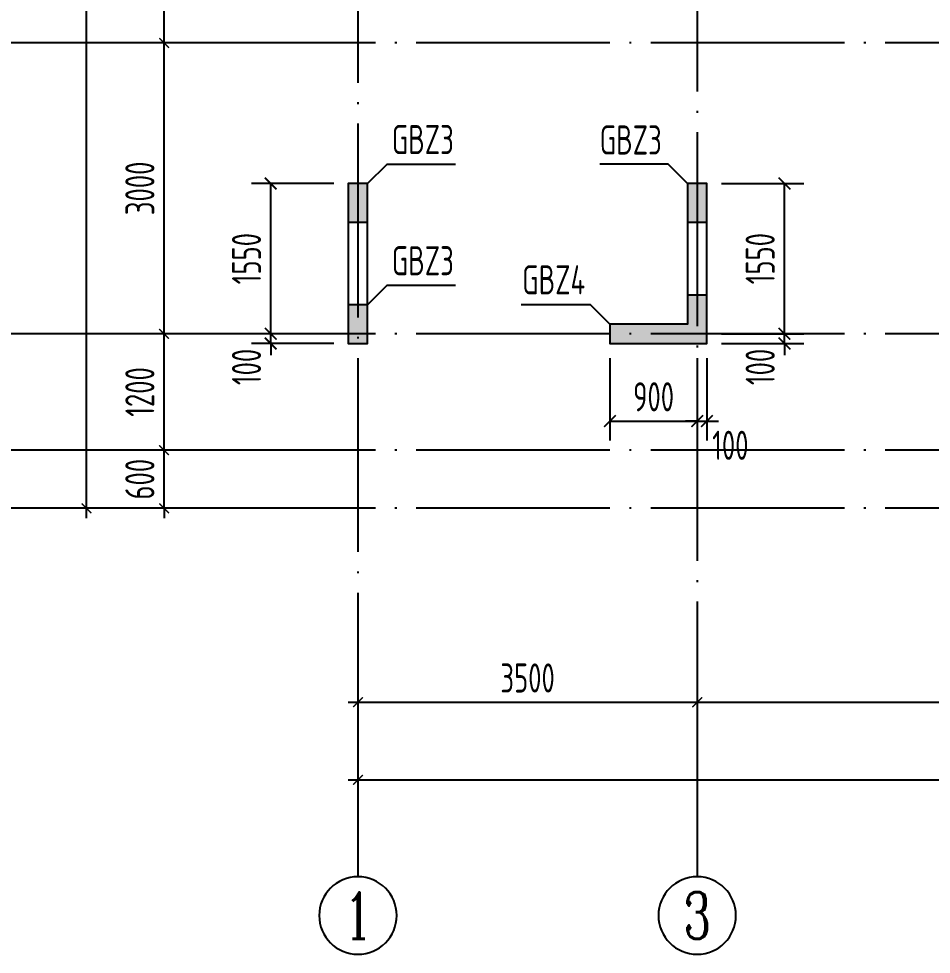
# Model space of a CAD drawing. Extents: x -1058961 to 23600, y -449123 to 2751847.
# Drawn here: x -448229 to -438814, y -190577 to -180927 of the extents above; entities that cross this region are included whole.
import ezdxf
from ezdxf.enums import TextEntityAlignment as Align

# ---------------------------------------------------------------- set-up
doc = ezdxf.new("R2010")
doc.units = 0
doc.header["$LTSCALE"] = 1000
doc.linetypes.add('DOTE', pattern=[2.42, 2, -0.2, 0.02, -0.2])
doc.layers.get('0').update_dxf_attribs({"linetype": 'CONTINUOUS'})
doc.layers.get('DEFPOINTS').update_dxf_attribs({"linetype": 'CONTINUOUS'})
for name, color, linetype in [('A-AXIS', 1, 'CONTINUOUS'), ('A-DOTE', 10, 'DOTE'), ('AXIS_NUM', 7, 'CONTINUOUS'), ('S-Q墙实线', 6, 'CONTINUOUS'), ('S-Q墙标注', 3, 'CONTINUOUS'), ('S-X详图填充', 252, 'CONTINUOUS'), ('S-X详图实线', 4, 'CONTINUOUS'), ('S-Y一般标注', 3, 'CONTINUOUS'), ('S-Z柱编号', 6, 'CONTINUOUS')]:
    doc.layers.add(name, color=color, linetype=linetype)
doc.styles.add('TSSD_Axis', font='complex.shx', dxfattribs={"width": 0.7, "bigfont": 'hztxt.shx'})
doc.styles.add('TSSD_DIMENSION', font='Tssdeng.shx', dxfattribs={"width": 0.7, "bigfont": 'tssdchn.shx'})
doc.styles.add('TSSD_REIN', font='tssdeng.shx', dxfattribs={"width": 0.7, "height": 300, "bigfont": 'tssdchn.shx'})
doc.styles.add('结构文字', font='zstxt.shx', dxfattribs={"width": 0.7, "bigfont": 'zshz.shx'})
doc.dimstyles.new('STRUCK', dxfattribs={"dimtxt": 400, "dimasz": 121, "dimexe": 200, "dimexo": 150, "dimgap": 115, "dimtad": 1, "dimdec": 0, "dimdsep": 46, "dimtxsty": '结构文字', "dimblk": 'ARCHTICK', "dimcen": 400, "dimclrd": 3, "dimclre": 3, "dimclrt": 7, "dimadec": 0, "dimazin": 0, "dimtfac": 1, "dimtdec": 0, "dimtix": 1, "dimtmove": 2, "dimatfit": 3, "dimldrblk": '_DIMX', "dimfxl": 0, "dimtolj": 1, "dimtzin": 0, "dimarcsym": 0})
doc.dimstyles.new('TSSD_100_100', dxfattribs={"dimtxt": 300, "dimasz": 100, "dimexe": 100, "dimexo": 250, "dimgap": 100, "dimtad": 1, "dimdec": 0, "dimzin": 0, "dimdsep": 46, "dimtxsty": 'TSSD_DIMENSION', "dimblk": 'ARCHTICK', "dimcen": 0, "dimdle": 100, "dimclrt": 7, "dimadec": 0, "dimazin": 0, "dimtfac": 1, "dimtdec": 0, "dimtix": 1, "dimtmove": 2, "dimatfit": 3, "dimldrblk": 'ARCHTICK', "dimfxl": 0, "dimtolj": 1, "dimtzin": 0, "dimarcsym": 0})

# ---------------------------------------------------------------- blocks, each defined once
blk = doc.blocks.new('_ArchTick')
at = {"color": 0, "linetype": 'ByBlock', "const_width": 0.15}
blk.add_lwpolyline([(-0.5, -0.5), (0.5, 0.5)], dxfattribs=at)
blk = doc.blocks.new('*D1085')
at = {"layer": 'DEFPOINTS', "color": 0}
for p in [(2600, 5200), (3600, 5200), (3600, 4600)]:
    blk.add_point(p, dxfattribs=at)
at = {"layer": 'S-Y一般标注', "color": 0, "lineweight": -2}
for p, q in [((2600, 5200), (2600, 5300)), ((3350, 5200), (2500, 5200)), ((2600, 4600), (2600, 5200)), ((3350, 4600), (2500, 4600)), ((2600, 4600), (2600, 4500))]:
    blk.add_line(p, q, dxfattribs=at)
at = {"layer": 'S-Y一般标注', "color": 0, "lineweight": -2, "xscale": 100, "yscale": 100, "zscale": 100}
for p, rotation in [((2600, 5200), 270), ((2600, 4600), 90)]:
    blk.add_blockref('_ArchTick', p, dxfattribs=dict(at, rotation=rotation))
at = {"layer": 'S-Y一般标注', "color": 7, "insert": (2350, 4900), "char_height": 300, "attachment_point": 5, "rotation": 90, "style": 'TSSD_DIMENSION'}
blk.add_mtext('\\A1;600', dxfattribs=at)
blk = doc.blocks.new('*D1086')
at = {"layer": 'DEFPOINTS', "color": 0}
for p in [(2600, 10900), (3600, 10900), (3600, 9400)]:
    blk.add_point(p, dxfattribs=at)
at = {"layer": 'S-Y一般标注', "color": 0, "lineweight": -2}
for p, q in [((2600, 9300), (2600, 11000)), ((3350, 10900), (2500, 10900)), ((3350, 9400), (2500, 9400))]:
    blk.add_line(p, q, dxfattribs=at)
at = {"layer": 'S-Y一般标注', "color": 0, "lineweight": -2, "xscale": 100, "yscale": 100, "zscale": 100}
for p, rotation in [((2600, 10900), 90), ((2600, 9400), 270)]:
    blk.add_blockref('_ArchTick', p, dxfattribs=dict(at, rotation=rotation))
at = {"layer": 'S-Y一般标注', "color": 7, "insert": (2350, 10150), "char_height": 300, "attachment_point": 5, "rotation": 90, "style": 'TSSD_DIMENSION'}
blk.add_mtext('\\A1;1500', dxfattribs=at)
blk = doc.blocks.new('*D1091')
at = {"layer": 'DEFPOINTS', "color": 0}
for p in [(1800, 17150), (3600, 17150), (3600, 4600)]:
    blk.add_point(p, dxfattribs=at)
at = {"layer": 'S-Y一般标注', "color": 0, "lineweight": -2}
for p, q in [((1800, 4500), (1800, 17250)), ((3350, 17150), (1700, 17150)), ((3350, 4600), (1700, 4600))]:
    blk.add_line(p, q, dxfattribs=at)
at = {"layer": 'S-Y一般标注', "color": 0, "lineweight": -2, "xscale": 100, "yscale": 100, "zscale": 100}
for p, rotation in [((1800, 17150), 90), ((1800, 4600), 270)]:
    blk.add_blockref('_ArchTick', p, dxfattribs=dict(at, rotation=rotation))
at = {"layer": 'S-Y一般标注', "color": 7, "insert": (1550, 10875), "char_height": 300, "attachment_point": 5, "rotation": 90, "style": 'TSSD_DIMENSION'}
blk.add_mtext('\\A1;12550', dxfattribs=at)
blk = doc.blocks.new('*D1093')
at = {"layer": 'DEFPOINTS', "color": 0}
for p in [(2600, 6400), (3600, 6400), (3600, 5200)]:
    blk.add_point(p, dxfattribs=at)
at = {"layer": 'S-Y一般标注', "color": 0, "lineweight": -2}
for p, q in [((2600, 5100), (2600, 6500)), ((3350, 6400), (2500, 6400)), ((3350, 5200), (2500, 5200))]:
    blk.add_line(p, q, dxfattribs=at)
at = {"layer": 'S-Y一般标注', "color": 0, "lineweight": -2, "xscale": 100, "yscale": 100, "zscale": 100}
for p, rotation in [((2600, 6400), 90), ((2600, 5200), 270)]:
    blk.add_blockref('_ArchTick', p, dxfattribs=dict(at, rotation=rotation))
at = {"layer": 'S-Y一般标注', "color": 7, "insert": (2350, 5800), "char_height": 300, "attachment_point": 5, "rotation": 90, "style": 'TSSD_DIMENSION'}
blk.add_mtext('\\A1;1200', dxfattribs=at)
blk = doc.blocks.new('*D1094')
at = {"layer": 'DEFPOINTS', "color": 0}
for p in [(2600, 9400), (3600, 9400), (3600, 6400)]:
    blk.add_point(p, dxfattribs=at)
at = {"layer": 'S-Y一般标注', "color": 0, "lineweight": -2}
for p, q in [((2600, 6300), (2600, 9500)), ((3350, 9400), (2500, 9400)), ((3350, 6400), (2500, 6400))]:
    blk.add_line(p, q, dxfattribs=at)
at = {"layer": 'S-Y一般标注', "color": 0, "lineweight": -2, "xscale": 100, "yscale": 100, "zscale": 100}
for p, rotation in [((2600, 9400), 90), ((2600, 6400), 270)]:
    blk.add_blockref('_ArchTick', p, dxfattribs=dict(at, rotation=rotation))
at = {"layer": 'S-Y一般标注', "color": 7, "insert": (2350, 7900), "char_height": 300, "attachment_point": 5, "rotation": 90, "style": 'TSSD_DIMENSION'}
blk.add_mtext('\\A1;3000', dxfattribs=at)
blk = doc.blocks.new('ts_axno')
at = {"color": 0, "linetype": 'ByBlock', "lineweight": -2}
blk.add_circle((0, 0), 0.5, dxfattribs=at)
at = {"color": 0, "linetype": 'ByBlock', "lineweight": -2, "style": 'TSSD_Axis', "width": 0.7}
blk.add_attdef('A', text='', height=0.6, dxfattribs=at).set_placement((0, 0), align=Align.MIDDLE_CENTER)
blk = doc.blocks.new('*D1099')
at = {"layer": 'DEFPOINTS', "color": 0}
for p in [(8100, 3600), (13900, 3600), (13900, 2600)]:
    blk.add_point(p, dxfattribs=at)
at = {"layer": 'S-Y一般标注', "color": 0, "lineweight": -2}
for p, q in [((8100, 3350), (8100, 2500)), ((13900, 3350), (13900, 2500)), ((8000, 2600), (14000, 2600))]:
    blk.add_line(p, q, dxfattribs=at)
at = {"layer": 'S-Y一般标注', "color": 0, "lineweight": -2, "xscale": 100, "yscale": 100, "zscale": 100, "rotation": 180}
blk.add_blockref('_ArchTick', (8100, 2600), dxfattribs=at)
at = {"layer": 'S-Y一般标注', "color": 0, "lineweight": -2, "xscale": 100, "yscale": 100, "zscale": 100}
blk.add_blockref('_ArchTick', (13900, 2600), dxfattribs=at)
at = {"layer": 'S-Y一般标注', "color": 7, "insert": (11000, 2850), "char_height": 300, "attachment_point": 5, "style": 'TSSD_DIMENSION'}
blk.add_mtext('\\A1;5800', dxfattribs=at)
blk = doc.blocks.new('*D1107')
at = {"layer": 'DEFPOINTS', "color": 0}
for p in [(4600, 3600), (54600, 3600), (54600, 1800)]:
    blk.add_point(p, dxfattribs=at)
at = {"layer": 'S-Y一般标注', "color": 0, "lineweight": -2}
for p, q in [((4600, 3350), (4600, 1700)), ((54600, 3350), (54600, 1700)), ((4500, 1800), (54700, 1800))]:
    blk.add_line(p, q, dxfattribs=at)
at = {"layer": 'S-Y一般标注', "color": 0, "lineweight": -2, "xscale": 100, "yscale": 100, "zscale": 100, "rotation": 180}
blk.add_blockref('_ArchTick', (4600, 1800), dxfattribs=at)
at = {"layer": 'S-Y一般标注', "color": 0, "lineweight": -2, "xscale": 100, "yscale": 100, "zscale": 100}
blk.add_blockref('_ArchTick', (54600, 1800), dxfattribs=at)
at = {"layer": 'S-Y一般标注', "color": 7, "insert": (29600, 2050), "char_height": 300, "attachment_point": 5, "style": 'TSSD_DIMENSION'}
blk.add_mtext('\\A1;50000', dxfattribs=at)
blk = doc.blocks.new('*D1109')
at = {"layer": 'DEFPOINTS', "color": 0}
for p in [(4600, 3600), (8100, 3600), (8100, 2600)]:
    blk.add_point(p, dxfattribs=at)
at = {"layer": 'S-Y一般标注', "color": 0, "lineweight": -2}
for p, q in [((4600, 3350), (4600, 2500)), ((8100, 3350), (8100, 2500)), ((4500, 2600), (8200, 2600))]:
    blk.add_line(p, q, dxfattribs=at)
at = {"layer": 'S-Y一般标注', "color": 0, "lineweight": -2, "xscale": 100, "yscale": 100, "zscale": 100, "rotation": 180}
blk.add_blockref('_ArchTick', (4600, 2600), dxfattribs=at)
at = {"layer": 'S-Y一般标注', "color": 0, "lineweight": -2, "xscale": 100, "yscale": 100, "zscale": 100}
blk.add_blockref('_ArchTick', (8100, 2600), dxfattribs=at)
at = {"layer": 'S-Y一般标注', "color": 7, "insert": (6350, 2850), "char_height": 300, "attachment_point": 5, "style": 'TSSD_DIMENSION'}
blk.add_mtext('\\A1;3500', dxfattribs=at)
blk = doc.blocks.new('*D873')
at = {"layer": 'DEFPOINTS', "color": 0}
for p in [(-445629, -184176.9), (-444829, -184176.9), (-444829, -184276.9)]:
    blk.add_point(p, dxfattribs=at)
at = {"layer": 'S-Q墙标注', "color": 3, "lineweight": -2}
for p, q in [((-445629, -184176.9), (-445629, -184055.9)), ((-444979, -184176.9), (-445829, -184176.9)), ((-445629, -184276.9), (-445629, -184176.9)), ((-444979, -184276.9), (-445829, -184276.9)), ((-445629, -184276.9), (-445629, -184397.9))]:
    blk.add_line(p, q, dxfattribs=at)
at = {"layer": 'S-Q墙标注', "color": 3, "lineweight": -2, "xscale": 121, "yscale": 121, "zscale": 121}
for p, rotation in [((-445629, -184176.9), 270), ((-445629, -184276.9), 90)]:
    blk.add_blockref('_ArchTick', p, dxfattribs=dict(at, rotation=rotation))
at = {"layer": 'S-Q墙标注', "color": 7, "insert": (-445879, -184518.8), "char_height": 300, "attachment_point": 5, "rotation": 90, "style": 'TSSD_REIN'}
blk.add_mtext('\\A1;100', dxfattribs=at)
blk = doc.blocks.new('_DIMX')
blk.add_line((-150, 0), (150, 0))
at = {"const_width": 50}
blk.add_lwpolyline([(-70, -70), (70, 70)], dxfattribs=at)
blk = doc.blocks.new('*D874')
at = {"layer": 'DEFPOINTS', "color": 0}
for p in [(-445629, -182626.9), (-444829, -182626.9), (-444829, -184176.9)]:
    blk.add_point(p, dxfattribs=at)
at = {"layer": 'S-Q墙标注', "color": 3, "lineweight": -2}
for p, q in [((-444979, -182626.9), (-445829, -182626.9)), ((-445629, -184176.9), (-445629, -182626.9)), ((-444979, -184176.9), (-445829, -184176.9))]:
    blk.add_line(p, q, dxfattribs=at)
at = {"layer": 'S-Q墙标注', "color": 3, "lineweight": -2, "xscale": 121, "yscale": 121, "zscale": 121}
for p, rotation in [((-445629, -182626.9), 90), ((-445629, -184176.9), 270)]:
    blk.add_blockref('_ArchTick', p, dxfattribs=dict(at, rotation=rotation))
at = {"layer": 'S-Q墙标注', "color": 7, "insert": (-445879, -183401.9), "char_height": 300, "attachment_point": 5, "rotation": 90, "style": 'TSSD_REIN'}
blk.add_mtext('\\A1;1550', dxfattribs=at)
blk = doc.blocks.new('*D877')
at = {"layer": 'DEFPOINTS', "color": 0}
for p in [(-441129, -184176.9), (-440329, -184176.9), (-441129, -184276.9)]:
    blk.add_point(p, dxfattribs=at)
at = {"layer": 'S-Q墙标注', "color": 3, "lineweight": -2}
for p, q in [((-440329, -184176.9), (-440329, -184055.9)), ((-440979, -184176.9), (-440129, -184176.9)), ((-440329, -184276.9), (-440329, -184176.9)), ((-440979, -184276.9), (-440129, -184276.9)), ((-440329, -184276.9), (-440329, -184397.9))]:
    blk.add_line(p, q, dxfattribs=at)
at = {"layer": 'S-Q墙标注', "color": 3, "lineweight": -2, "xscale": 121, "yscale": 121, "zscale": 121}
for p, rotation in [((-440329, -184176.9), 270), ((-440329, -184276.9), 90)]:
    blk.add_blockref('_ArchTick', p, dxfattribs=dict(at, rotation=rotation))
at = {"layer": 'S-Q墙标注', "color": 7, "insert": (-440579, -184518.8), "char_height": 300, "attachment_point": 5, "rotation": 90, "style": 'TSSD_REIN'}
blk.add_mtext('\\A1;100', dxfattribs=at)
blk = doc.blocks.new('*D878')
at = {"layer": 'DEFPOINTS', "color": 0}
for p in [(-441129, -182626.9), (-440329, -182626.9), (-441129, -184176.9)]:
    blk.add_point(p, dxfattribs=at)
at = {"layer": 'S-Q墙标注', "color": 3, "lineweight": -2}
for p, q in [((-440979, -182626.9), (-440129, -182626.9)), ((-440329, -184176.9), (-440329, -182626.9)), ((-440979, -184176.9), (-440129, -184176.9))]:
    blk.add_line(p, q, dxfattribs=at)
at = {"layer": 'S-Q墙标注', "color": 3, "lineweight": -2, "xscale": 121, "yscale": 121, "zscale": 121}
for p, rotation in [((-440329, -182626.9), 90), ((-440329, -184176.9), 270)]:
    blk.add_blockref('_ArchTick', p, dxfattribs=dict(at, rotation=rotation))
at = {"layer": 'S-Q墙标注', "color": 7, "insert": (-440579, -183401.9), "char_height": 300, "attachment_point": 5, "rotation": 90, "style": 'TSSD_REIN'}
blk.add_mtext('\\A1;1550', dxfattribs=at)
blk = doc.blocks.new('*D879')
at = {"layer": 'DEFPOINTS', "color": 0}
for p in [(-442129, -184276.9), (-441229, -184276.9), (-441229, -185076.9)]:
    blk.add_point(p, dxfattribs=at)
at = {"layer": 'S-Q墙标注', "color": 3, "lineweight": -2}
for p, q in [((-442129, -184426.9), (-442129, -185276.9)), ((-441229, -184426.9), (-441229, -185276.9)), ((-442129, -185076.9), (-441229, -185076.9))]:
    blk.add_line(p, q, dxfattribs=at)
at = {"layer": 'S-Q墙标注', "color": 3, "lineweight": -2, "xscale": 121, "yscale": 121, "zscale": 121, "rotation": 180}
blk.add_blockref('_ArchTick', (-442129, -185076.9), dxfattribs=at)
at = {"layer": 'S-Q墙标注', "color": 3, "lineweight": -2, "xscale": 121, "yscale": 121, "zscale": 121}
blk.add_blockref('_ArchTick', (-441229, -185076.9), dxfattribs=at)
at = {"layer": 'S-Q墙标注', "color": 7, "insert": (-441679, -184826.9), "char_height": 300, "attachment_point": 5, "style": 'TSSD_REIN'}
blk.add_mtext('\\A1;900', dxfattribs=at)
blk = doc.blocks.new('*D880')
at = {"layer": 'DEFPOINTS', "color": 0}
for p in [(-441229, -184276.9), (-441129, -184276.9), (-441129, -185076.9)]:
    blk.add_point(p, dxfattribs=at)
at = {"layer": 'S-Q墙标注', "color": 3, "lineweight": -2}
for p, q in [((-441229, -184426.9), (-441229, -185276.9)), ((-441129, -184426.9), (-441129, -185276.9)), ((-441229, -185076.9), (-441350, -185076.9)), ((-441229, -185076.9), (-441129, -185076.9)), ((-441129, -185076.9), (-441008, -185076.9))]:
    blk.add_line(p, q, dxfattribs=at)
at = {"layer": 'S-Q墙标注', "color": 3, "lineweight": -2, "xscale": 121, "yscale": 121, "zscale": 121}
blk.add_blockref('_ArchTick', (-441229, -185076.9), dxfattribs=at)
at = {"layer": 'S-Q墙标注', "color": 3, "lineweight": -2, "xscale": 121, "yscale": 121, "zscale": 121, "rotation": 180}
blk.add_blockref('_ArchTick', (-441129, -185076.9), dxfattribs=at)
at = {"layer": 'S-Q墙标注', "color": 7, "insert": (-440887.1, -185326.9), "char_height": 300, "attachment_point": 5, "style": 'TSSD_REIN'}
blk.add_mtext('\\A1;100', dxfattribs=at)
blk = doc.blocks.new('20210726.16395156')
at = {"layer": 'A-AXIS'}
for p, q in [((3600, 9400), (800, 9400)), ((3600, 6400), (800, 6400)), ((3600, 5200), (800, 5200)), ((3600, 4600), (800, 4600)), ((4600, 3600), (4600, 800)), ((8100, 3600), (8100, 800))]:
    blk.add_line(p, q, dxfattribs=at)
at = {"layer": 'A-DOTE'}
for p, q in [((4600, 18249.9), (4600, 3600)), ((8100, 10900), (8100, 3600)), ((55600, 9400), (3600, 9400)), ((55600, 6400), (3600, 6400)), ((55600, 5200), (3600, 5200)), ((55600, 4600), (3600, 4600))]:
    blk.add_line(p, q, dxfattribs=at)
at = {"layer": 'A-AXIS'}
ref = blk.add_blockref('ts_axno', (4600, 400), dxfattribs=dict(at, xscale=-800, yscale=800, zscale=800, rotation=180))
ref.add_attrib('1', '1', dxfattribs={"layer": 'AXIS_NUM', "height": 480, "style": 'TSSD_Axis', "width": 0.7}).set_placement((4600, 400), align=Align.MIDDLE_CENTER)
ref = blk.add_blockref('ts_axno', (8100, 400), dxfattribs=dict(at, xscale=-800, yscale=800, zscale=800, rotation=180))
ref.add_attrib('2', '3', dxfattribs={"layer": 'AXIS_NUM', "height": 480, "style": 'TSSD_Axis', "width": 0.7}).set_placement((8100, 400), align=Align.MIDDLE_CENTER)
at = {"layer": 'S-Y一般标注'}
for base, p1, p2, picture, middle in [((1800, 17150), (3600, 4600), (3600, 17150), '*D1091', (1550, 10875)), ((2600, 10900), (3600, 9400), (3600, 10900), '*D1086', (2350, 10150)), ((2600, 9400), (3600, 6400), (3600, 9400), '*D1094', (2350, 7900)), ((2600, 6400), (3600, 5200), (3600, 6400), '*D1093', (2350, 5800)), ((2600, 5200), (3600, 4600), (3600, 5200), '*D1085', (2350, 4900))]:
    dim = blk.add_linear_dim(base=base, p1=p1, p2=p2, angle=90, dimstyle='TSSD_100_100', dxfattribs=at)
    dim.commit()
    dim.dimension.update_dxf_attribs({"geometry": picture, "text_midpoint": middle})
for base, p1, p2, picture, middle in [((54600, 1800), (4600, 3600), (54600, 3600), '*D1107', (29600, 2050)), ((8100, 2600), (4600, 3600), (8100, 3600), '*D1109', (6350, 2850)), ((13900, 2600), (8100, 3600), (13900, 3600), '*D1099', (11000, 2850))]:
    dim = blk.add_linear_dim(base=base, p1=p1, p2=p2, dimstyle='TSSD_100_100', dxfattribs=at)
    dim.commit()
    dim.dimension.update_dxf_attribs({"geometry": picture, "text_midpoint": middle})

msp = doc.modelspace()

# ---------------------------------------------------------------- hatches: boundary and pattern name
at = {"layer": 'S-X详图填充'}
h = msp.add_hatch(color=256, dxfattribs=at)
h.dxf.hatch_style = 1
h.paths.add_polyline_path([(-444829, -183025.19), (-444629, -183025.19), (-444629, -182625.19), (-444829, -182625.19)])
h = msp.add_hatch(color=256, dxfattribs=at)
h.dxf.hatch_style = 1
h.paths.add_polyline_path([(-441329, -183026.9), (-441129, -183026.9), (-441129, -182626.9), (-441329, -182626.9)])
h = msp.add_hatch(color=256, dxfattribs=at)
h.dxf.hatch_style = 1
h.paths.add_polyline_path([(-441129, -183776.9), (-441329, -183776.9), (-441329, -184076.9), (-442129, -184076.9), (-442129, -184276.9), (-441129, -184276.9)])
h = msp.add_hatch(color=256, dxfattribs=at)
h.dxf.hatch_style = 1
h.paths.add_polyline_path([(-444629, -183876.9), (-444829, -183876.9), (-444829, -184276.9), (-444629, -184276.9)])

# ---------------------------------------------------------------- linework, layer by layer
at = {"layer": 'S-Q墙实线'}
msp.add_lwpolyline([(-444629, -184276.9), (-444629, -182625.19), (-444829, -182625.19), (-444829, -184276.9)], close=True, dxfattribs=at)
msp.add_lwpolyline([(-442029.01, -184076.9), (-442129, -184076.9), (-442129, -184276.9), (-442029.01, -184276.9), (-441129, -184276.9), (-441129, -182626.9), (-441329, -182626.9), (-441329, -184076.9), (-442029.01, -184076.9)], dxfattribs=at)
at = {"layer": 'S-X详图实线'}
for points in [[(-444829, -183025.19), (-444629, -183025.19), (-444629, -182625.19), (-444829, -182625.19), (-444829, -183025.19)], [(-441329, -183026.9), (-441129, -183026.9), (-441129, -182626.9), (-441329, -182626.9), (-441329, -183026.9)], [(-441129, -183776.9), (-441329, -183776.9), (-441329, -184076.9), (-442129, -184076.9), (-442129, -184276.9), (-441129, -184276.9), (-441129, -183776.9)], [(-444629, -183876.9), (-444829, -183876.9), (-444829, -184276.9), (-444629, -184276.9), (-444629, -183876.9)]]:
    msp.add_lwpolyline(points, close=True, dxfattribs=at)
at = {"layer": 'S-Z柱编号', "color": 7}
for points in [[(-444629, -182626.94), (-444429, -182426.94), (-443721.62, -182426.94)], [(-441329, -182626.9), (-441529, -182426.9), (-442232.87, -182426.9)], [(-444629, -183876.9), (-444429, -183676.9), (-443721.62, -183676.9)], [(-442129, -184076.9), (-442329, -183876.9), (-443044.21, -183876.9)]]:
    msp.add_lwpolyline(points, dxfattribs=at)

# ---------------------------------------------------------------- block references
at = {"layer": 'A-DOTE'}
msp.add_blockref('20210726.16395156', (-449329.01, -190576.94), dxfattribs=at)

# ---------------------------------------------------------------- texts
at = {"layer": 'S-Z柱编号', "color": 7, "style": 'TSSD_REIN', "width": 0.7}
for s, p in [('GBZ3', (-444380.02, -182413.19)), ('GBZ3', (-442234.77, -182417.61)), ('GBZ3', (-444380.02, -183663.16)), ('GBZ4', (-443034.77, -183860.05))]:
    msp.add_text(s, height=300, dxfattribs=at).set_placement(p, align=Align.BOTTOM_LEFT)

# ---------------------------------------------------------------- dimensions: what is measured, and where the dimension line sits
at = {"layer": 'S-Q墙标注'}
for base, p1, p2, picture, middle in [((-445629, -182626.94), (-444829, -184176.9), (-444829, -182626.94), '*D874', (-445879, -183401.92)), ((-440329, -182626.9), (-441129, -184176.9), (-441129, -182626.9), '*D878', (-440579, -183401.9))]:
    dim = msp.add_linear_dim(base=base, p1=p1, p2=p2, angle=90, dimstyle='STRUCK', override={"dimtxt": 300, "dimgap": 100, "dimtxsty": 'TSSD_REIN'}, dxfattribs=at)
    dim.commit()
    dim.dimension.update_dxf_attribs({"geometry": picture, "text_midpoint": middle})
for base, p1, p2, picture, middle in [((-445629, -184176.9), (-444829, -184276.9), (-444829, -184176.9), '*D873', (-445879, -184518.82)), ((-440329, -184176.9), (-441129, -184276.9), (-441129, -184176.9), '*D877', (-440579, -184518.82))]:
    dim = msp.add_linear_dim(base=base, p1=p1, p2=p2, angle=90, dimstyle='STRUCK', override={"dimtxt": 300, "dimgap": 100, "dimtxsty": 'TSSD_REIN'}, dxfattribs=at)
    dim.commit()
    dim.dimension.update_dxf_attribs({"geometry": picture, "text_midpoint": middle, "dimtype": 160})
dim = msp.add_linear_dim(base=(-441229.01, -185076.9), p1=(-442129, -184276.9), p2=(-441229.01, -184276.9), dimstyle='STRUCK', override={"dimtxt": 300, "dimgap": 100, "dimtxsty": 'TSSD_REIN'}, dxfattribs=at)
dim.commit()
dim.dimension.update_dxf_attribs({"geometry": '*D879', "text_midpoint": (-441679, -184826.9)})
dim = msp.add_linear_dim(base=(-441129, -185076.9), p1=(-441229.01, -184276.9), p2=(-441129, -184276.9), dimstyle='STRUCK', override={"dimtxt": 300, "dimgap": 100, "dimtxsty": 'TSSD_REIN'}, dxfattribs=at)
dim.commit()
dim.dimension.update_dxf_attribs({"geometry": '*D880', "text_midpoint": (-440887.08, -185326.9), "dimtype": 160})

doc.saveas('drawing.dxf')
